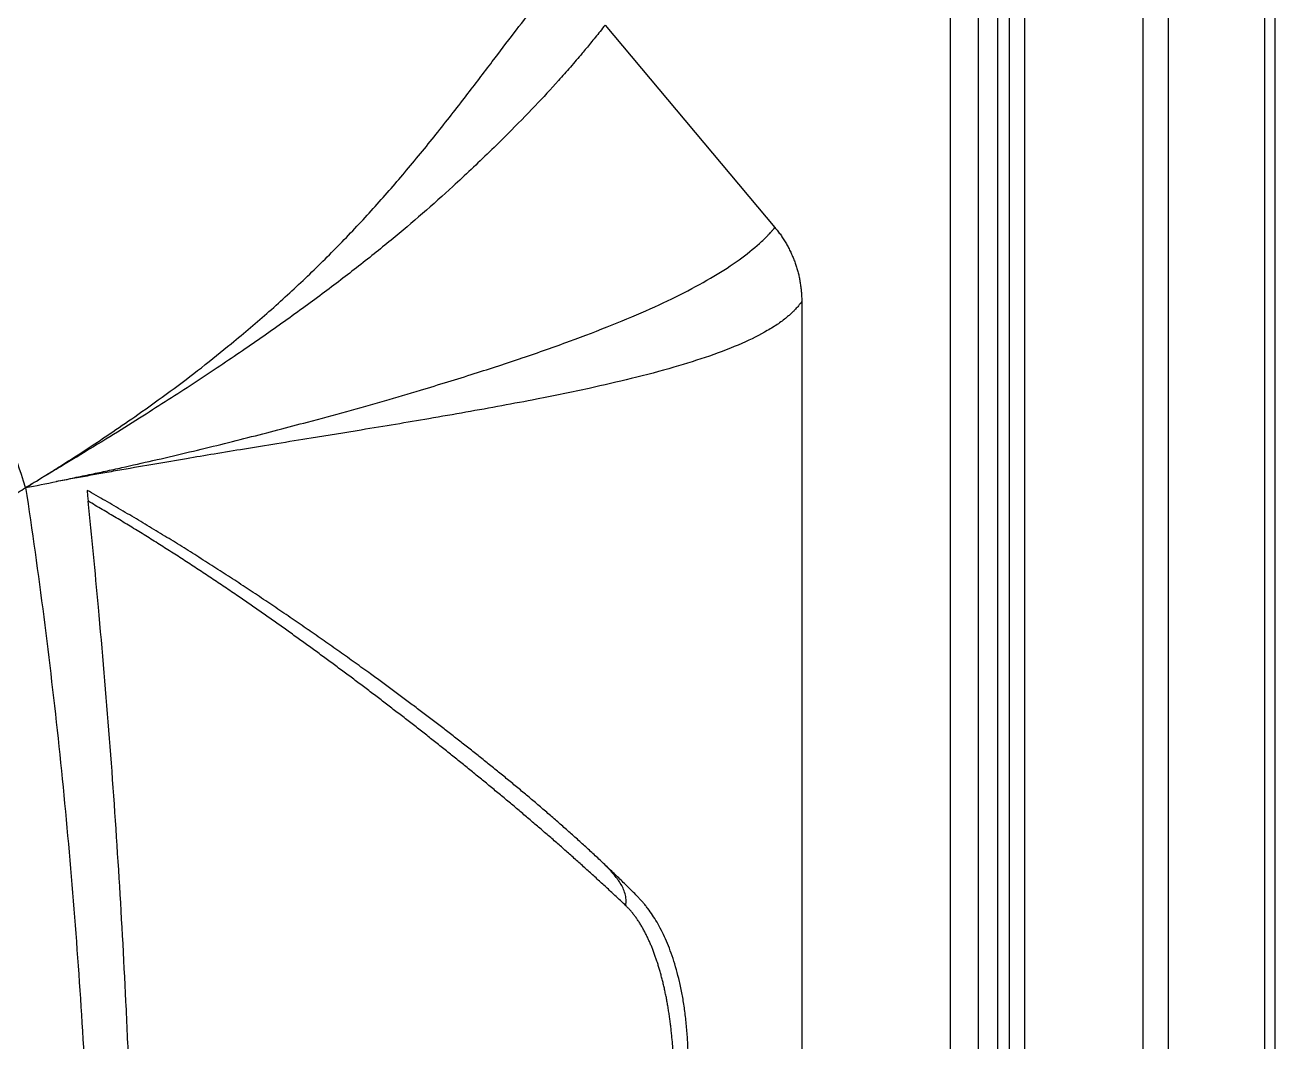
# Model space of a CAD drawing. Header units: inches. Extents: x 2 to 86, y -22 to 129.
# Drawn here: x 75.62 to 86.46, y 48.18 to 56.99 of the extents above; entities that cross this region are included whole.
import ezdxf

# ---------------------------------------------------------------- set-up
doc = ezdxf.new("R2010")
doc.units = ezdxf.units.IN
doc.header["$MEASUREMENT"] = 0
doc.layers.add('1', color=4, linetype='Continuous')
doc.layers.add('BDIM_CYAN', color=4, linetype='Continuous')

# ---------------------------------------------------------------- blocks, each defined once
blk = doc.blocks.new('2020 RHYTHM')
at = {"layer": '1', "color": 4}
blk.add_line((84.082, 78.2), (84.082, 5.882), dxfattribs=at)
at = {"layer": 'BDIM_CYAN', "color": 3}
for p, q in [((82.937, 72.354), (82.937, 14.122)), ((83.158, 14.122), (83.158, 72.354)), ((83.991, 72.354), (83.991, 14.122)), ((81.779, 69.789), (81.779, 42.041)), ((81.915, 42.041), (81.915, 69.789)), ((81.271, 42.041), (81.271, 61.461)), ((81.51, 61.461), (81.51, 42.041)), ((81.677, 61.461), (81.677, 42.041)), ((78.278, 56.004), (79.749, 54.25)), ((79.981, 53.609), (79.981, 53.129)), ((79.981, 53.129), (79.981, 42.041)), ((73.524, 52.051), (73.524, 52.049)), ((73.789, 51.973), (73.788, 51.973)), ((75.706, 50.765), (75.705, 50.765))]:
    blk.add_line(p, q, dxfattribs=at)
at = {"layer": 'BDIM_CYAN', "color": 3, "flags": 128}
blk.add_lwpolyline([(73.788, 51.973), (73.793, 51.926), (73.798, 51.879)], dxfattribs=at)
at = {"layer": 'BDIM_CYAN', "color": 3}
for points, knots in [([(75.027, 60.85), (74.993, 60.776), (74.925, 60.626), (74.823, 60.402), (74.721, 60.177), (74.618, 59.953), (74.514, 59.728), (74.41, 59.503), (74.305, 59.277), (74.199, 59.052), (74.092, 58.826), (73.984, 58.6), (73.875, 58.374), (73.734, 58.088), (73.559, 57.743), (73.348, 57.337), (73.131, 56.933), (72.907, 56.529), (72.721, 56.204), (72.579, 55.957), (72.48, 55.789), (72.381, 55.622), (72.313, 55.51), (72.279, 55.454)], [0, 0, 0, 0, 0.041668, 0.083336, 0.125002, 0.166668, 0.208333, 0.249999, 0.291666, 0.333334, 0.375001, 0.416668, 0.458335, 0.500002, 0.575001, 0.65, 0.724999, 0.8, 0.875, 0.906251, 0.937501, 0.96875, 1, 1, 1, 1]), ([(75.037, 60.768), (74.93, 60.532), (74.717, 60.06), (74.393, 59.351), (74.061, 58.64), (73.715, 57.927), (73.411, 57.331), (73.156, 56.852), (72.96, 56.492), (72.758, 56.132), (72.586, 55.831), (72.446, 55.589), (72.359, 55.44), (72.306, 55.352), (72.289, 55.324)], [0, 0, 0, 0, 0.125, 0.25, 0.375, 0.5, 0.625, 0.6875, 0.75, 0.8125, 0.875, 0.90625, 0.9375, 0.952017, 0.952017, 0.952017, 0.952017]), ([(73.429, 58.011), (73.417, 57.987), (73.388, 57.93), (73.337, 57.832), (73.273, 57.707), (73.194, 57.555), (73.1, 57.377), (72.946, 57.089), (72.762, 56.758), (72.548, 56.394), (72.373, 56.112), (72.226, 55.887), (72.129, 55.745), (72.05, 55.631), (71.972, 55.523), (71.881, 55.399), (71.796, 55.289), (71.719, 55.192), (71.651, 55.107), (71.591, 55.034), (71.553, 54.99), (71.536, 54.97)], [0, 0, 0, 0, 0.021043, 0.050345, 0.087898, 0.133695, 0.18773, 0.250001, 0.399379, 0.5, 0.603281, 0.679386, 0.728284, 0.749999, 0.798498, 0.842725, 0.882684, 0.918382, 0.949827, 0.97703, 1, 1, 1, 1]), ([(72.32, 55.787), (72.339, 55.816), (72.376, 55.874), (72.429, 55.96), (72.48, 56.042), (72.528, 56.12), (72.573, 56.194), (72.616, 56.264), (72.656, 56.33), (72.693, 56.392), (72.728, 56.451), (72.76, 56.505), (72.79, 56.555), (72.817, 56.601), (72.842, 56.643), (72.864, 56.681), (72.883, 56.714), (72.9, 56.744), (72.914, 56.769), (72.952, 56.834), (73.008, 56.934), (73.082, 57.066), (73.145, 57.18), (73.197, 57.275), (73.238, 57.352), (73.27, 57.411), (73.305, 57.478), (73.349, 57.56), (73.402, 57.663), (73.453, 57.763), (73.486, 57.829), (73.503, 57.861)], [0, 0, 0, 0, 0.045418, 0.088761, 0.130029, 0.169221, 0.206339, 0.241381, 0.274348, 0.305239, 0.334056, 0.360796, 0.385461, 0.408051, 0.428565, 0.447004, 0.463367, 0.477654, 0.489866, 0.500002, 0.571726, 0.634554, 0.688488, 0.733529, 0.769677, 0.796932, 0.815295, 0.863646, 0.910547, 0.955998, 1, 1, 1, 1]), ([(73.256, 51.997), (73.267, 52.003), (73.293, 52.019), (73.339, 52.047), (73.399, 52.084), (73.471, 52.129), (73.571, 52.192), (73.694, 52.27), (73.848, 52.371), (74.028, 52.491), (74.256, 52.648), (74.514, 52.833), (74.784, 53.038), (75.072, 53.269), (75.375, 53.527), (75.688, 53.815), (75.988, 54.112), (76.274, 54.417), (76.55, 54.733), (76.816, 55.059), (77.066, 55.38), (77.289, 55.673), (77.481, 55.927), (77.629, 56.118), (77.743, 56.263), (77.833, 56.375), (77.926, 56.489), (77.989, 56.565), (78.021, 56.603)], [0, 0, 0, 0, 0.003816, 0.009297, 0.016441, 0.025243, 0.035699, 0.053313, 0.071397, 0.095072, 0.12495, 0.165551, 0.207205, 0.24993, 0.30798, 0.36899, 0.432988, 0.499999, 0.56896, 0.642941, 0.71865, 0.785889, 0.842958, 0.892975, 0.918776, 0.945215, 0.972291, 1, 1, 1, 1]), ([(78.278, 56.004), (78.263, 55.986), (78.235, 55.95), (78.193, 55.898), (78.153, 55.849), (78.115, 55.803), (78.057, 55.733), (77.977, 55.64), (77.843, 55.488), (77.665, 55.296), (77.464, 55.091), (77.278, 54.907), (77.119, 54.755), (76.928, 54.577), (76.701, 54.374), (76.423, 54.14), (76.128, 53.903), (75.807, 53.658), (75.463, 53.409), (75.152, 53.193), (74.89, 53.016), (74.683, 52.88), (74.468, 52.741), (74.236, 52.593), (73.982, 52.435), (73.76, 52.299), (73.589, 52.196), (73.495, 52.139), (73.413, 52.09), (73.339, 52.046), (73.285, 52.014), (73.256, 51.997)], [0, 0, 0, 0, 0.0138442, 0.0269981, 0.0394615, 0.0512342, 0.0623162, 0.0934722, 0.1245269, 0.1833957, 0.2492253, 0.2928332, 0.3345258, 0.3743066, 0.4380776, 0.4995101, 0.5627946, 0.6247428, 0.6884064, 0.749911, 0.7809364, 0.8124658, 0.8440785, 0.8749966, 0.9096207, 0.9464323, 0.9604644, 0.9732163, 0.9809833, 0.9899095, 1, 1, 1, 1]), ([(73.256, 51.997), (73.159, 52.298), (72.964, 52.899), (72.72, 53.652), (72.55, 54.178), (72.452, 54.479), (72.379, 54.705), (72.318, 54.894), (72.281, 55.009), (72.268, 55.048)], [0.1550283, 0.1550283, 0.1550283, 0.1550283, 0.4050283, 0.6550283, 0.7800283, 0.8425283, 0.9050283, 0.9675283, 1, 1, 1, 1]), ([(73.524, 52.051), (73.546, 52.056), (73.591, 52.064), (73.66, 52.079), (73.733, 52.094), (73.83, 52.114), (73.949, 52.139), (74.133, 52.18), (74.365, 52.232), (74.732, 52.318), (75.183, 52.429), (75.647, 52.55), (76.039, 52.657), (76.366, 52.749), (76.737, 52.858), (77.14, 52.982), (77.572, 53.123), (77.972, 53.264), (78.342, 53.405), (78.673, 53.546), (78.968, 53.686), (79.226, 53.828), (79.445, 53.97), (79.577, 54.077), (79.653, 54.147), (79.682, 54.176), (79.704, 54.199), (79.719, 54.216), (79.734, 54.233), (79.744, 54.245), (79.749, 54.25)], [0, 0, 0, 0, 0.0072733, 0.0149372, 0.0229914, 0.0314356, 0.0471765, 0.0628741, 0.0934329, 0.1257579, 0.1888214, 0.2515154, 0.2939411, 0.3358347, 0.3772059, 0.4416628, 0.5026702, 0.5669606, 0.6299433, 0.691695, 0.7522962, 0.8147721, 0.8763552, 0.9382274, 0.953676, 0.9691562, 0.9769087, 0.9845325, 0.9922649, 1, 1, 1, 1]), ([(79.749, 54.25), (79.753, 54.245), (79.762, 54.234), (79.775, 54.218), (79.787, 54.202), (79.799, 54.186), (79.81, 54.169), (79.822, 54.152), (79.832, 54.135), (79.843, 54.117), (79.853, 54.1), (79.863, 54.082), (79.872, 54.064), (79.881, 54.046), (79.89, 54.027), (79.898, 54.009), (79.906, 53.99), (79.914, 53.971), (79.923, 53.946), (79.934, 53.915), (79.945, 53.877), (79.955, 53.84), (79.963, 53.802), (79.969, 53.764), (79.975, 53.726), (79.978, 53.687), (79.981, 53.648), (79.981, 53.622), (79.981, 53.609)], [0, 0, 0, 0, 0.029519, 0.05895, 0.088307, 0.117601, 0.146844, 0.176051, 0.205232, 0.2344, 0.263569, 0.292751, 0.321958, 0.351203, 0.380498, 0.409856, 0.43929, 0.468811, 0.498432, 0.554471, 0.610236, 0.665812, 0.721282, 0.776731, 0.832243, 0.887903, 0.943794, 1, 1, 1, 1]), ([(79.981, 53.609), (79.979, 53.607), (79.976, 53.601), (79.969, 53.592), (79.961, 53.582), (79.952, 53.57), (79.94, 53.557), (79.925, 53.54), (79.907, 53.521), (79.884, 53.5), (79.844, 53.464), (79.78, 53.416), (79.656, 53.338), (79.466, 53.243), (79.194, 53.138), (78.872, 53.036), (78.522, 52.944), (78.124, 52.852), (77.746, 52.774), (77.285, 52.687), (76.782, 52.598), (76.225, 52.505), (75.78, 52.433), (75.44, 52.378), (75.16, 52.332), (74.898, 52.289), (74.64, 52.246), (74.373, 52.2), (74.137, 52.159), (73.947, 52.126), (73.805, 52.1), (73.666, 52.075), (73.572, 52.058), (73.524, 52.049)], [0, 0, 0, 0, 0.003334, 0.007411, 0.012232, 0.017796, 0.024104, 0.031155, 0.041345, 0.051777, 0.062453, 0.093365, 0.124987, 0.185777, 0.250005, 0.310508, 0.375021, 0.433039, 0.500028, 0.541909, 0.625044, 0.697957, 0.750049, 0.785191, 0.817736, 0.847683, 0.87503, 0.905612, 0.937518, 0.954089, 0.96876, 0.98438, 1, 1, 1, 1]), ([(71.618, 51.012), (71.694, 51.058), (71.863, 51.16), (72.131, 51.321), (72.416, 51.492), (72.699, 51.662), (72.934, 51.803), (73.119, 51.914), (73.211, 51.969), (73.256, 51.997)], [0, 0, 0, 0, 0.0525044, 0.1150044, 0.1775044, 0.2400044, 0.3025044, 0.3337544, 0.3650044, 0.3650044, 0.3650044, 0.3650044]), ([(73.256, 51.997), (73.313, 51.624), (73.417, 50.877), (73.592, 49.38), (73.749, 47.501), (73.842, 45.493), (73.865, 44.237), (73.869, 43.735)], [0, 0, 0, 0, 0.0625, 0.125, 0.25, 0.375, 0.4582438, 0.4582438, 0.4582438, 0.4582438]), ([(75.705, 50.765), (75.682, 50.781), (75.635, 50.813), (75.565, 50.861), (75.495, 50.909), (75.424, 50.957), (75.354, 51.005), (75.283, 51.052), (75.211, 51.1), (75.14, 51.147), (75.068, 51.194), (74.995, 51.241), (74.923, 51.288), (74.85, 51.335), (74.777, 51.381), (74.703, 51.428), (74.629, 51.474), (74.555, 51.52), (74.48, 51.566), (74.405, 51.612), (74.329, 51.658), (74.254, 51.703), (74.177, 51.748), (74.101, 51.794), (74.023, 51.839), (73.946, 51.884), (73.868, 51.928), (73.815, 51.958), (73.789, 51.973)], [0, 0, 0, 0, 0.039071, 0.078092, 0.117063, 0.155984, 0.194855, 0.233676, 0.272449, 0.311173, 0.349849, 0.388476, 0.427055, 0.465586, 0.504069, 0.542504, 0.580892, 0.619231, 0.657523, 0.695767, 0.733963, 0.772112, 0.810213, 0.848266, 0.886271, 0.924228, 0.962138, 1, 1, 1, 1]), ([(74.151, 46.973), (74.143, 47.164), (74.101, 48.115), (74.018, 49.445), (73.896, 50.889), (73.829, 51.573), (73.798, 51.879)], [0.7186543, 0.7186543, 0.7186543, 0.7186543, 0.75, 0.875, 0.9375, 0.9879077, 0.9879077, 0.9879077, 0.9879077]), ([(78.457, 48.375), (78.444, 48.387), (78.419, 48.41), (78.382, 48.446), (78.344, 48.481), (78.306, 48.517), (78.267, 48.552), (78.228, 48.588), (78.189, 48.624), (78.15, 48.66), (78.11, 48.695), (78.071, 48.731), (78.031, 48.767), (77.99, 48.803), (77.95, 48.839), (77.909, 48.875), (77.868, 48.911), (77.827, 48.947), (77.785, 48.983), (77.743, 49.019), (77.701, 49.055), (77.659, 49.091), (77.617, 49.127), (77.574, 49.163), (77.532, 49.2), (77.489, 49.236), (77.446, 49.272), (77.402, 49.308), (77.359, 49.344), (77.315, 49.38), (77.271, 49.417), (77.227, 49.453), (77.183, 49.489), (77.138, 49.525), (77.094, 49.562), (77.049, 49.598), (77.004, 49.634), (76.959, 49.67), (76.914, 49.706), (76.869, 49.743), (76.823, 49.779), (76.777, 49.815), (76.732, 49.851), (76.686, 49.887), (76.64, 49.923), (76.593, 49.959), (76.547, 49.995), (76.5, 50.031), (76.454, 50.067), (76.407, 50.103), (76.36, 50.139), (76.313, 50.175), (76.266, 50.211), (76.219, 50.247), (76.171, 50.283), (76.124, 50.318), (76.076, 50.354), (76.028, 50.39), (75.98, 50.425), (75.932, 50.461), (75.884, 50.497), (75.836, 50.532), (75.788, 50.567), (75.739, 50.603), (75.69, 50.638), (75.642, 50.673), (75.593, 50.708), (75.544, 50.744), (75.495, 50.779), (75.446, 50.814), (75.396, 50.848), (75.347, 50.883), (75.297, 50.918), (75.247, 50.953), (75.198, 50.987), (75.148, 51.022), (75.076, 51.071), (74.983, 51.134), (74.868, 51.211), (74.752, 51.288), (74.636, 51.364), (74.519, 51.439), (74.401, 51.514), (74.282, 51.589), (74.162, 51.662), (74.042, 51.735), (73.92, 51.807), (73.839, 51.855), (73.798, 51.879)], [0, 0, 0, 0, 0.010003, 0.020005, 0.030007, 0.040009, 0.05001, 0.060011, 0.070012, 0.080013, 0.090013, 0.100014, 0.110014, 0.120015, 0.130015, 0.140015, 0.150016, 0.160016, 0.170016, 0.180017, 0.190017, 0.200017, 0.210017, 0.220017, 0.230017, 0.240017, 0.250017, 0.260017, 0.270016, 0.280016, 0.290015, 0.300014, 0.310014, 0.320013, 0.330012, 0.340011, 0.350011, 0.36001, 0.370009, 0.380009, 0.390008, 0.400008, 0.410008, 0.420007, 0.430007, 0.440007, 0.450006, 0.460006, 0.470006, 0.480006, 0.490006, 0.500006, 0.510005, 0.520005, 0.530005, 0.540005, 0.550005, 0.560004, 0.570004, 0.580004, 0.590004, 0.600004, 0.610004, 0.620004, 0.630004, 0.640005, 0.650005, 0.660005, 0.670005, 0.680006, 0.690006, 0.700006, 0.710006, 0.720006, 0.730006, 0.740006, 0.750005, 0.772731, 0.795456, 0.818181, 0.840906, 0.863632, 0.886358, 0.909085, 0.931813, 0.954542, 0.977271, 1, 1, 1, 1]), ([(78.285, 48.721), (78.271, 48.734), (78.244, 48.76), (78.203, 48.798), (78.162, 48.836), (78.121, 48.874), (78.079, 48.912), (78.037, 48.95), (77.995, 48.988), (77.953, 49.025), (77.91, 49.063), (77.868, 49.1), (77.825, 49.138), (77.782, 49.175), (77.739, 49.212), (77.696, 49.249), (77.652, 49.286), (77.608, 49.323), (77.565, 49.359), (77.521, 49.396), (77.477, 49.432), (77.432, 49.469), (77.388, 49.505), (77.344, 49.541), (77.299, 49.577), (77.254, 49.613), (77.21, 49.649), (77.165, 49.685), (77.119, 49.721), (77.074, 49.756), (77.029, 49.792), (76.984, 49.827), (76.938, 49.863), (76.893, 49.898), (76.847, 49.933), (76.801, 49.968), (76.755, 50.003), (76.709, 50.038), (76.663, 50.073), (76.617, 50.108), (76.571, 50.142), (76.525, 50.177), (76.478, 50.211), (76.432, 50.246), (76.385, 50.28), (76.339, 50.314), (76.292, 50.348), (76.217, 50.403), (76.112, 50.479), (75.978, 50.574), (75.842, 50.67), (75.751, 50.733), (75.706, 50.765)], [0, 0, 0, 0, 0.018319, 0.036603, 0.054854, 0.073071, 0.091254, 0.109403, 0.127519, 0.145602, 0.163652, 0.181668, 0.199652, 0.217603, 0.235521, 0.253406, 0.271259, 0.289079, 0.306866, 0.324622, 0.342345, 0.360036, 0.377695, 0.395322, 0.412917, 0.430481, 0.448014, 0.465515, 0.482985, 0.500424, 0.517832, 0.535209, 0.552555, 0.569871, 0.587155, 0.60441, 0.621634, 0.638827, 0.65599, 0.673123, 0.690225, 0.707298, 0.72434, 0.741353, 0.758336, 0.775289, 0.792213, 0.809107, 0.857018, 0.904802, 0.952463, 1, 1, 1, 1]), ([(78.563, 48.45), (78.55, 48.463), (78.524, 48.489), (78.485, 48.528), (78.445, 48.567), (78.406, 48.606), (78.366, 48.644), (78.325, 48.683), (78.298, 48.709), (78.285, 48.721)], [0, 0, 0, 0, 0.143574, 0.286908, 0.430002, 0.572857, 0.715474, 0.857854, 1, 1, 1, 1]), ([(78.457, 48.375), (78.459, 48.393), (78.461, 48.428), (78.451, 48.479), (78.434, 48.527), (78.401, 48.585), (78.351, 48.649), (78.307, 48.697), (78.285, 48.721)], [0, 0, 0, 0, 0.125, 0.25, 0.375, 0.5, 0.75, 1, 1, 1, 1]), ([(78.999, 46.973), (78.999, 46.981), (78.999, 46.996), (78.998, 47.018), (78.998, 47.041), (78.998, 47.063), (78.997, 47.085), (78.997, 47.107), (78.996, 47.129), (78.995, 47.151), (78.994, 47.173), (78.993, 47.195), (78.992, 47.217), (78.988, 47.275), (78.98, 47.368), (78.965, 47.491), (78.945, 47.609), (78.922, 47.719), (78.896, 47.823), (78.857, 47.95), (78.813, 48.063), (78.765, 48.163), (78.728, 48.232), (78.688, 48.295), (78.655, 48.342), (78.627, 48.378), (78.606, 48.403), (78.585, 48.427), (78.57, 48.442), (78.563, 48.45)], [0, 0, 0, 0, 0.0105481, 0.0210617, 0.0315441, 0.0419989, 0.0524294, 0.0628392, 0.0732316, 0.0836103, 0.0939787, 0.1043404, 0.1146989, 0.1250579, 0.1874243, 0.2505215, 0.312205, 0.3756209, 0.4370571, 0.5006517, 0.6252178, 0.6868919, 0.7504412, 0.8119995, 0.8750149, 0.9058993, 0.9370156, 0.9683779, 1, 1, 1, 1]), ([(78.633, 48.124), (78.63, 48.13), (78.625, 48.141), (78.617, 48.156), (78.608, 48.172), (78.599, 48.187), (78.591, 48.202), (78.582, 48.217), (78.573, 48.231), (78.564, 48.245), (78.555, 48.259), (78.545, 48.272), (78.536, 48.285), (78.526, 48.297), (78.517, 48.309), (78.507, 48.321), (78.497, 48.333), (78.487, 48.344), (78.477, 48.355), (78.467, 48.365), (78.46, 48.372), (78.457, 48.375)], [0, 0, 0, 0, 0.051844, 0.10377, 0.155778, 0.207869, 0.260045, 0.312307, 0.364655, 0.417091, 0.469616, 0.52223, 0.574935, 0.627733, 0.680624, 0.733609, 0.78669, 0.839868, 0.893145, 0.946522, 1, 1, 1, 1]), ([(78.873, 46.973), (78.872, 46.981), (78.872, 46.997), (78.871, 47.021), (78.87, 47.045), (78.869, 47.069), (78.867, 47.092), (78.866, 47.116), (78.864, 47.139), (78.863, 47.162), (78.861, 47.186), (78.859, 47.209), (78.857, 47.231), (78.855, 47.254), (78.852, 47.277), (78.85, 47.299), (78.847, 47.322), (78.845, 47.344), (78.842, 47.366), (78.839, 47.388), (78.836, 47.41), (78.833, 47.431), (78.83, 47.453), (78.826, 47.474), (78.823, 47.496), (78.819, 47.517), (78.815, 47.538), (78.812, 47.558), (78.808, 47.579), (78.804, 47.599), (78.799, 47.62), (78.795, 47.64), (78.791, 47.66), (78.786, 47.679), (78.782, 47.699), (78.777, 47.718), (78.772, 47.737), (78.767, 47.757), (78.762, 47.775), (78.757, 47.794), (78.752, 47.813), (78.747, 47.831), (78.741, 47.849), (78.736, 47.867), (78.73, 47.884), (78.724, 47.902), (78.718, 47.919), (78.712, 47.936), (78.706, 47.953), (78.7, 47.97), (78.694, 47.986), (78.688, 48.003), (78.681, 48.019), (78.675, 48.034), (78.668, 48.05), (78.661, 48.065), (78.654, 48.08), (78.647, 48.095), (78.64, 48.11), (78.636, 48.12), (78.633, 48.124)], [0, 0, 0, 0, 0.017472, 0.034902, 0.052294, 0.06965, 0.086971, 0.104262, 0.121523, 0.138758, 0.155967, 0.173155, 0.190321, 0.207469, 0.2246, 0.241717, 0.258821, 0.275913, 0.292997, 0.310072, 0.327141, 0.344206, 0.361268, 0.378328, 0.395388, 0.412449, 0.429513, 0.44658, 0.463652, 0.480731, 0.497816, 0.51491, 0.532013, 0.549127, 0.566252, 0.583389, 0.600539, 0.617704, 0.634882, 0.652077, 0.669287, 0.686515, 0.70376, 0.721022, 0.738304, 0.755604, 0.772923, 0.790262, 0.807621, 0.825001, 0.842401, 0.859823, 0.877267, 0.894732, 0.912219, 0.929729, 0.947262, 0.964818, 0.982397, 1, 1, 1, 1])]:
    blk.add_open_spline(points, degree=3, knots=knots, dxfattribs=at)
blk.add_open_spline([(73.256, 51.997), (73.346, 52.014), (73.435, 52.032), (73.524, 52.049)], degree=3, dxfattribs=at)

msp = doc.modelspace()

# ---------------------------------------------------------------- block references
msp.add_blockref('2020 RHYTHM', (2.373, 0.985))

doc.saveas('drawing.dxf')
